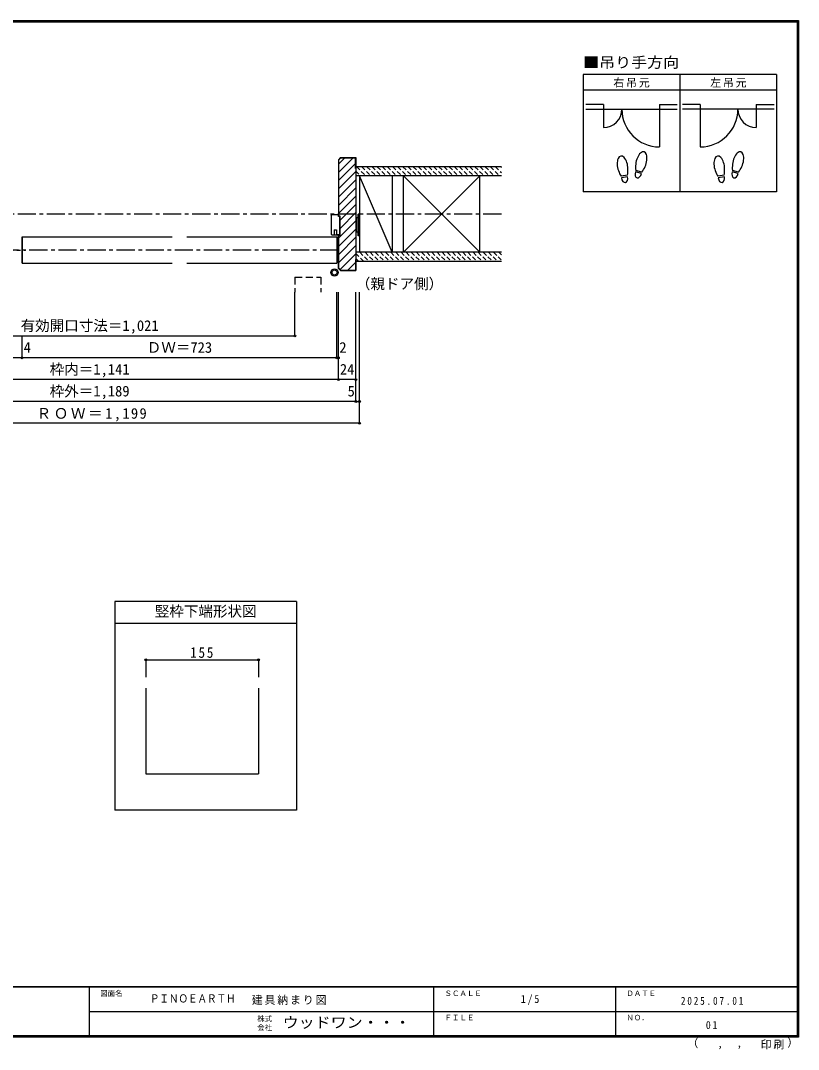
# Model space of a CAD drawing. Units: millimetres at full size, sheet at 1:5; details may follow other scales. Extents: x -973 to 977, y -718 to 696.
# Drawn here: x -93 to 977, y -718 to 696 of the extents above; entities that cross this region are included whole.
import ezdxf
from ezdxf.enums import TextEntityAlignment as Align

# ---------------------------------------------------------------- set-up
doc = ezdxf.new("R2010")
doc.units = ezdxf.units.MM
doc.header["$LTSCALE"] = 5
doc.header["$PDMODE"] = 32
doc.header["$PDSIZE"] = 2.5
for name, pattern in [('CHAIN1', [8, 5, -1, 1, -1]), ('DASHED1', [1.8, 1.2, -0.6]), ('DASHED2', [3, 2, -1])]:
    doc.linetypes.add(name, pattern=pattern)
for name, color, linetype in [('0-0_補助線', 7, 'Continuous'), ('0-1_通り芯', 4, 'CHAIN1'), ('0-3_仕上げ', 2, 'Continuous'), ('0-4_枠', 3, 'Continuous'), ('0-6_扉', 6, 'Continuous'), ('0-7_金物', 7, 'Continuous'), ('0-8_戸当り', 3, 'Continuous'), ('0-A_文字', 3, 'Continuous'), ('0-B_寸法', 7, 'Continuous'), ('0-C_ハッチ', 4, 'DASHED1'), ('F-0_補助線', 7, 'Continuous'), ('F-1_枠', 6, 'Continuous'), ('F-A_文字', 7, 'Continuous')]:
    doc.layers.add(name, color=color, linetype=linetype)
doc.styles.add('ＭＳ ゴシック', font='')
doc.styles.get('ＭＳ ゴシック').set_extended_font_data('MS Gothic')

# ---------------------------------------------------------------- blocks, each defined once
blk = doc.blocks.new('02')
at = {"layer": '0-0_補助線'}
for p, q in [((-4.998, -10.239), (-4.998, 14.761)), ((5.802, 17.761), (-3.198, 17.761)), ((6.802, 16.761), (6.802, -9.239)), ((-4.998, -10.239), (-0.698, -10.239)), ((2.702, -3.239), (2.702, -10.239)), ((5.802, -10.239), (2.702, -10.239)), ((5.002, -10.239), (4.402, -10.839))]:
    blk.add_line(p, q, dxfattribs=at)
for points in [[(-4.998, 14.761), (-3.198, 14.761), (-3.198, 17.761)], [(-3.469, -10.239), (-2.869, -10.839), (4.402, -10.839)], [(2.702, -3.239), (-0.698, -3.239), (-0.698, -10.239)]]:
    blk.add_lwpolyline(points, dxfattribs=at)
for centre, start, end in [((5.802, 16.761), 0, 90), ((5.802, -9.239), 270, 0)]:
    blk.add_arc(centre, 1, start, end, dxfattribs=at)

msp = doc.modelspace()

# ---------------------------------------------------------------- linework, layer by layer
at = {"layer": '0-0_補助線', "color": 3}
for p, q in [((346.42, 427.004), (344.153, 427.004)), ((346.42, 401.004), (346.42, 427.004)), ((344.153, 401.004), (346.42, 401.004))]:
    msp.add_line(p, q, dxfattribs=at)
at = {"layer": '0-0_補助線', "color": 4}
for p, q in [((79.182, -182.5), (234.182, -182.5)), ((79.182, -182.5), (79.182, -206.49)), ((234.182, -182.5), (234.182, -206.49))]:
    msp.add_line(p, q, dxfattribs=at)
at = {"layer": '0-0_補助線'}
for radius in [5, 3.5]:
    msp.add_circle((338.861, 349.672), radius, dxfattribs=at)
for p in [(79.182, -182.5), (234.182, -182.5)]:
    msp.add_point(p, dxfattribs=at)
at = {"layer": '0-1_通り芯'}
for p, q in [((568.153, 430), (-566.847, 430)), ((344.153, 380.5), (-340.847, 380.5))]:
    msp.add_line(p, q, dxfattribs=at)
at = {"layer": '0-1_通り芯', "color": 7}
msp.add_line((-127.919, 380.5), (-86.133, 380.5), dxfattribs=at)
at = {"layer": '0-3_仕上げ'}
for p, q in [((568.153, 495), (368.153, 495)), ((568.153, 482.5), (368.153, 482.5)), ((568.153, 377.5), (368.153, 377.5)), ((568.153, 365), (368.153, 365))]:
    msp.add_line(p, q, dxfattribs=at)
at = {"layer": '0-3_仕上げ', "color": 3}
for p, q in [((373.129, 482.5), (373.129, 377.5)), ((418.129, 482.5), (418.129, 377.5)), ((433.537, 377.5), (433.537, 482.5)), ((538.537, 377.5), (538.537, 482.5))]:
    msp.add_line(p, q, dxfattribs=at)
at = {"layer": '0-3_仕上げ', "color": 7}
for p, q in [((418.129, 377.5), (373.129, 482.5)), ((433.537, 377.5), (538.537, 482.5)), ((433.537, 482.5), (538.537, 377.5))]:
    msp.add_line(p, q, dxfattribs=at)
at = {"layer": '0-4_枠'}
for p, q in [((346.981, 507.5), (344.153, 504.672)), ((344.153, 504.672), (344.153, 427.004)), ((347.189, 507), (344.653, 504.464)), ((344.653, 427.004), (344.653, 504.464)), ((346.981, 507.5), (368.153, 507.5)), ((367.653, 507), (347.189, 507)), ((367.653, 492.5), (367.653, 507)), ((368.153, 507.5), (368.153, 352.5)), ((367.653, 492.5), (368.153, 492.5)), ((344.153, 355.328), (344.153, 401.004)), ((344.653, 355.536), (344.653, 401.004)), ((346.981, 352.5), (344.153, 355.328)), ((347.189, 353), (344.653, 355.536)), ((367.653, 367.5), (367.653, 353)), ((367.653, 367.5), (368.153, 367.5)), ((346.981, 352.5), (368.153, 352.5)), ((347.189, 353), (367.653, 353)), ((79.182, -221.227), (79.182, -339.007)), ((234.182, -221.227), (234.182, -339.007)), ((79.182, -339.007), (234.182, -339.007))]:
    msp.add_line(p, q, dxfattribs=at)
at = {"layer": '0-6_扉'}
for p, q in [((-90.884, 398.5), (115.635, 398.5)), ((135.635, 398.5), (342.153, 398.5)), ((342.153, 398.5), (342.153, 362.5)), ((-90.884, 362.5), (115.635, 362.5)), ((135.635, 362.5), (342.153, 362.5))]:
    msp.add_line(p, q, dxfattribs=at)
at = {"layer": '0-6_扉', "linetype": 'DASHED2'}
msp.add_line((284.158, 343.224), (284.158, 322.5), dxfattribs=at)
at = {"layer": '0-6_扉'}
msp.add_lwpolyline([(-90.884, 362.5), (-90.884, 398.5), (-90.884, 362.5)], dxfattribs=at)
at = {"layer": '0-6_扉', "linetype": 'DASHED2'}
msp.add_lwpolyline([(284.158, 343.224), (320.158, 343.224), (320.158, 322.5)], dxfattribs=at)
at = {"layer": '0-7_金物'}
for p, q in [((371.129, 425), (369.129, 425)), ((369.129, 405), (369.129, 425)), ((371.129, 400), (371.129, 430)), ((373.129, 430), (371.129, 430)), ((373.129, 400), (373.129, 430)), ((369.129, 424), (368.153, 424)), ((369.129, 406), (368.153, 406)), ((371.129, 405), (369.129, 405)), ((373.129, 400), (371.129, 400))]:
    msp.add_line(p, q, dxfattribs=at)
at = {"layer": '0-8_戸当り', "color": 2}
for p, q in [((708.639, 580.308), (684.139, 580.308)), ((708.639, 580.308), (708.639, 548.808)), ((785.639, 580.308), (810.139, 580.308)), ((785.639, 580.308), (785.639, 522.208)), ((841.639, 580.308), (817.139, 580.308)), ((841.639, 580.308), (841.639, 522.208)), ((918.639, 580.308), (943.139, 580.308)), ((918.639, 580.308), (918.639, 548.808)), ((684.139, 574.008), (810.139, 574.008)), ((943.139, 574.008), (817.139, 574.008))]:
    msp.add_line(p, q, dxfattribs=at)
at = {"layer": '0-8_戸当り'}
for p, q in [((741.457, 483.378), (732.811, 481.853)), ((741.822, 481.31), (733.175, 479.785)), ((760.924, 485.706), (752.444, 487.978)), ((761.468, 487.735), (752.987, 490.007)), ((874.457, 483.378), (865.811, 481.853)), ((874.822, 481.31), (866.175, 479.785)), ((893.924, 485.706), (885.444, 487.978)), ((894.468, 487.735), (885.987, 490.007))]:
    msp.add_line(p, q, dxfattribs=at)
at = {"layer": '0-8_戸当り', "color": 2}
for centre, radius, start, end in [((708.639, 574.008), 25.2, 270, 0), ((785.639, 574.008), 51.8, 180, 270), ((841.639, 574.008), 51.8, 270, 0), ((918.639, 574.008), 25.2, 180, 270)]:
    msp.add_arc(centre, radius, start, end, dxfattribs=at)
at = {"layer": '0-8_戸当り'}
for centre, major_axis, ratio, start_param, end_param in [((734.795, 495.877), (-2.445, 13.867), 0.5, 4.34059143, 8.22577918), ((760.713, 501.878), (3.644, 13.601), 0.5, 4.34059143, 8.22577918), ((867.795, 495.877), (-2.445, 13.867), 0.5, 4.34059143, 8.22577918), ((893.713, 501.878), (3.644, 13.601), 0.5, 4.34059143, 8.22577918), ((760.609, 501.489), (4.416, 16.48), 0.4, 1.85063327, 2.44287679), ((760.609, 501.489), (4.416, 16.48), 0.4, 3.84030852, 4.43255203), ((893.609, 501.489), (4.416, 16.48), 0.4, 1.85063327, 2.44287679), ((893.609, 501.489), (4.416, 16.48), 0.4, 3.84030852, 4.43255203), ((734.865, 495.481), (-2.963, 16.802), 0.4, 1.85063327, 2.44287679), ((737.498, 480.548), (-1.27, 7.205), 0.6, 1.57079633, 4.71238898), ((734.865, 495.481), (-2.963, 16.802), 0.4, 3.84030852, 4.43255203), ((756.684, 486.842), (1.894, 7.067), 0.6, 1.57079633, 4.71238898), ((867.865, 495.481), (-2.963, 16.802), 0.4, 1.85063327, 2.44287679), ((870.498, 480.548), (-1.27, 7.205), 0.6, 1.57079633, 4.71238898), ((867.865, 495.481), (-2.963, 16.802), 0.4, 3.84030852, 4.43255203), ((889.684, 486.842), (1.894, 7.067), 0.6, 1.57079633, 4.71238898)]:
    msp.add_ellipse(centre, major_axis=major_axis, ratio=ratio, start_param=start_param, end_param=end_param, dxfattribs=at)
at = {"layer": '0-A_文字'}
for p, q in [((680.639, 621.667), (680.639, 460.667)), ((946.639, 621.667), (680.639, 621.667)), ((813.639, 621.667), (813.639, 460.667)), ((680.639, 600.667), (946.639, 600.667)), ((286.653, -102.5), (36.653, -102.5)), ((36.653, -102.5), (36.653, -389.007)), ((286.653, -102.5), (286.653, -389.007)), ((286.653, -132.5), (36.653, -132.5)), ((286.653, -389.007), (36.653, -389.007))]:
    msp.add_line(p, q, dxfattribs=at)
msp.add_lwpolyline([(946.639, 621.667), (946.639, 460.667), (680.639, 460.667)], dxfattribs=at)
at = {"layer": '0-B_寸法', "color": 4}
for p, q in [((284.158, 262.5), (284.158, 322.5)), ((342.153, 232.5), (342.153, 322.5)), ((344.153, 202.5), (344.153, 322.5)), ((368.153, 172.5), (368.153, 322.5)), ((368.153, 172.5), (368.153, 322.5)), ((373.129, 172.5), (373.129, 322.5)), ((-279.852, 262.5), (284.158, 262.5)), ((-90.884, 232.5), (-90.884, 262.5)), ((344.153, 232.5), (-340.847, 232.5)), ((368.153, 202.5), (-364.847, 202.5)), ((368.153, 172.5), (-364.847, 172.5)), ((368.153, 172.5), (373.129, 172.5)), ((373.129, 142.5), (373.129, 172.5)), ((373.129, 142.5), (-369.823, 142.5))]:
    msp.add_line(p, q, dxfattribs=at)
at = {"layer": '0-B_寸法'}
for p in [(284.158, 262.5), (-90.884, 232.5), (342.153, 232.5), (344.153, 232.5), (344.153, 202.5), (368.153, 202.5), (368.153, 172.5), (368.153, 172.5), (373.129, 172.5), (373.129, 142.5)]:
    msp.add_point(p, dxfattribs=at)
at = {"layer": '0-C_ハッチ', "linetype": 'Continuous'}
for p, q in [((352.673, 507), (344.653, 498.98)), ((363.986, 507), (344.653, 487.666)), ((367.653, 499.353), (344.653, 476.353)), ((368.153, 488.539), (344.653, 465.039)), ((368.153, 477.225), (344.653, 453.725)), ((368.153, 465.912), (344.653, 442.412)), ((368.153, 454.598), (344.653, 431.098)), ((368.153, 443.284), (346.42, 421.551)), ((368.153, 431.97), (346.42, 410.237)), ((368.153, 420.657), (344.653, 397.157)), ((368.153, 409.343), (344.653, 385.843)), ((368.153, 398.029), (344.653, 374.529)), ((368.153, 386.716), (344.653, 363.216)), ((368.153, 375.402), (346.47, 353.719)), ((367.653, 363.588), (357.065, 353))]:
    msp.add_line(p, q, dxfattribs=at)
at = {"layer": '0-C_ハッチ'}
for p, q in [((369.293, 495), (381.793, 482.5)), ((376.364, 495), (388.864, 482.5)), ((383.435, 495), (395.935, 482.5)), ((390.506, 495), (403.006, 482.5)), ((397.577, 495), (410.077, 482.5)), ((404.648, 495), (417.148, 482.5)), ((411.719, 495), (424.219, 482.5)), ((418.791, 495), (431.291, 482.5)), ((425.862, 495), (438.362, 482.5)), ((432.933, 495), (445.433, 482.5)), ((440.004, 495), (452.504, 482.5)), ((447.075, 495), (459.575, 482.5)), ((454.146, 495), (466.646, 482.5)), ((461.217, 495), (473.717, 482.5)), ((468.288, 495), (480.788, 482.5)), ((475.359, 495), (487.859, 482.5)), ((482.43, 495), (494.93, 482.5)), ((489.501, 495), (502.001, 482.5)), ((496.572, 495), (509.072, 482.5)), ((503.643, 495), (516.143, 482.5)), ((510.714, 495), (523.214, 482.5)), ((517.786, 495), (530.286, 482.5)), ((524.857, 495), (537.357, 482.5)), ((531.928, 495), (544.428, 482.5)), ((538.999, 495), (551.499, 482.5)), ((546.07, 495), (558.57, 482.5)), ((553.141, 495), (565.641, 482.5)), ((560.212, 495), (568.153, 487.059)), ((567.283, 495), (568.153, 494.13)), ((368.153, 489.069), (374.722, 482.5)), ((368.153, 375.932), (379.085, 365)), ((368.153, 368.861), (372.014, 365)), ((373.656, 377.5), (386.156, 365)), ((380.727, 377.5), (393.227, 365)), ((387.798, 377.5), (400.298, 365)), ((394.869, 377.5), (407.369, 365)), ((401.94, 377.5), (414.44, 365)), ((409.011, 377.5), (421.511, 365)), ((416.082, 377.5), (428.582, 365)), ((423.153, 377.5), (435.653, 365)), ((430.225, 377.5), (442.725, 365)), ((437.296, 377.5), (449.796, 365)), ((444.367, 377.5), (456.867, 365)), ((451.438, 377.5), (463.938, 365)), ((458.509, 377.5), (471.009, 365)), ((465.58, 377.5), (478.08, 365)), ((472.651, 377.5), (485.151, 365)), ((479.722, 377.5), (492.222, 365)), ((486.793, 377.5), (499.293, 365)), ((493.864, 377.5), (506.364, 365)), ((500.935, 377.5), (513.435, 365)), ((508.006, 377.5), (520.506, 365)), ((515.077, 377.5), (527.577, 365)), ((522.148, 377.5), (534.648, 365)), ((529.219, 377.5), (541.719, 365)), ((536.291, 377.5), (548.791, 365)), ((543.362, 377.5), (555.862, 365)), ((550.433, 377.5), (562.933, 365)), ((557.504, 377.5), (568.153, 366.851)), ((564.575, 377.5), (568.153, 373.922))]:
    msp.add_line(p, q, dxfattribs=at)
at = {"layer": 'F-1_枠'}
for p, q in [((-973.347, 695.833), (976.653, 695.833)), ((-973.347, 695), (976.653, 695)), ((-973.347, 694.167), (976.653, 694.167)), ((974.986, 695.833), (974.986, -700.833)), ((975.82, 695.833), (975.82, -700.833)), ((976.653, 695.833), (976.653, -700.833)), ((976.653, -631.667), (-973.347, -631.667)), ((976.653, -632.5), (-973.347, -632.5)), ((1.653, -632.5), (1.653, -699.167)), ((474.986, -632.5), (474.986, -699.167)), ((724.986, -632.5), (724.986, -699.167)), ((1.653, -665.833), (974.986, -665.834)), ((976.653, -699.167), (-973.347, -699.167)), ((976.653, -700), (-973.347, -700)), ((976.653, -700.833), (-973.347, -700.833))]:
    msp.add_line(p, q, dxfattribs=at)

# ---------------------------------------------------------------- block references
at = {"layer": '0-0_補助線', "xscale": -1}
msp.add_blockref('02', (340.955, 411.743), dxfattribs=at)

# ---------------------------------------------------------------- texts
at = {"layer": '0-0_補助線', "insert": (140.432, -180), "char_height": 14.66, "attachment_point": 7, "style": 'ＭＳ ゴシック'}
msp.add_mtext('\\T1.27;\\W0.9;155', dxfattribs=at)
at = {"layer": '0-A_文字', "color": 7, "style": 'ＭＳ ゴシック', "width": 1.1}
msp.add_text('■吊り手方向', height=14.66, dxfattribs=at).set_placement((680.639, 626.667), align=Align.BOTTOM_LEFT)
at = {"layer": '0-A_文字', "color": 7, "style": 'ＭＳ ゴシック'}
for s, p in [('（親ドア側）', (368.153, 322.5)), ('竪枠下端形状図', (91.653, -127.5))]:
    msp.add_text(s, height=14.66, dxfattribs=at).set_placement(p, align=Align.BOTTOM_LEFT)
at = {"layer": '0-A_文字', "color": 7, "char_height": 11, "attachment_point": 7, "style": 'ＭＳ ゴシック'}
for s, insert in [('\\T1.17;右吊元', (722.139, 603.667)), ('\\T1.17;左吊元', (855.262, 603.667))]:
    msp.add_mtext(s, dxfattribs=dict(at, insert=insert))
at = {"layer": '0-B_寸法', "style": 'ＭＳ ゴシック'}
for s, p in [('有効開口寸法＝1,021', (-92.847, 265)), ('4', (-88.65, 235)), ('ＤＷ＝723', (80.635, 235)), ('2', (345.372, 235)), ('枠内＝1,141', (-52.847, 205)), ('24', (346.153, 205)), ('枠外＝1,189', (-52.847, 175)), ('5', (356.742, 175))]:
    msp.add_text(s, height=14.66, dxfattribs=at).set_placement(p, align=Align.BOTTOM_LEFT)
at = {"layer": '0-B_寸法', "insert": (-70.847, 145), "char_height": 14.66, "attachment_point": 7, "style": 'ＭＳ ゴシック'}
msp.add_mtext('\\T1.18;ＲＯＷ＝1,199', dxfattribs=at)
at = {"layer": 'F-0_補助線', "style": 'ＭＳ ゴシック', "width": 0.85}
msp.add_text('ＰＩＮＯＥＡＲＴＨ', height=11, dxfattribs=at).set_placement((84.986, -656.667), align=Align.BOTTOM_LEFT)
at = {"layer": 'F-0_補助線', "insert": (224.986, -656.667), "char_height": 11, "attachment_point": 7, "style": 'ＭＳ ゴシック'}
msp.add_mtext('\\T1.17;建具納まり図', dxfattribs=at)
at = {"layer": 'F-A_文字', "style": 'ＭＳ ゴシック'}
for s, height, p in [('図面名', 7.331, (16.653, -646.667)), ('ＳＣＡＬＥ', 7.331, (489.986, -646.667)), ('ＤＡＴＥ', 7.331, (739.986, -646.667)), ('株式', 7.331, (232.486, -681.5)), ('ＦＩＬＥ', 7.331, (489.986, -680)), ('ＮＯ．', 7.331, (739.986, -680.001)), ('会社', 7.331, (232.486, -693.5)), ('（', 11, (823.992, -718.052)), ('）', 11, (961.387, -717.355)), (',', 11, (865.199, -718.052)), (',', 11, (891.686, -717.588))]:
    msp.add_text(s, height=height, dxfattribs=at).set_placement(p, align=Align.BOTTOM_LEFT)
at = {"layer": 'F-A_文字', "style": 'ＭＳ ゴシック', "width": 1.1}
msp.add_text('ウッドワン・・・', height=14.66, dxfattribs=at).set_placement((267.486, -692.5), align=Align.BOTTOM_LEFT)
at = {"layer": 'F-A_文字', "char_height": 11, "attachment_point": 7, "style": 'ＭＳ ゴシック'}
for s, insert in [('\\T1.38;\\W0.9;1/5', (594.986, -656.667)), ('\\T1.39;\\W0.85;2025.07.01', (814.986, -656.667)), ('\\T1.36;\\W0.9;01', (849.361, -690.001)), ('\\T1.17;印刷', (924.678, -717.82))]:
    msp.add_mtext(s, dxfattribs=dict(at, insert=insert))

doc.saveas('drawing.dxf')
